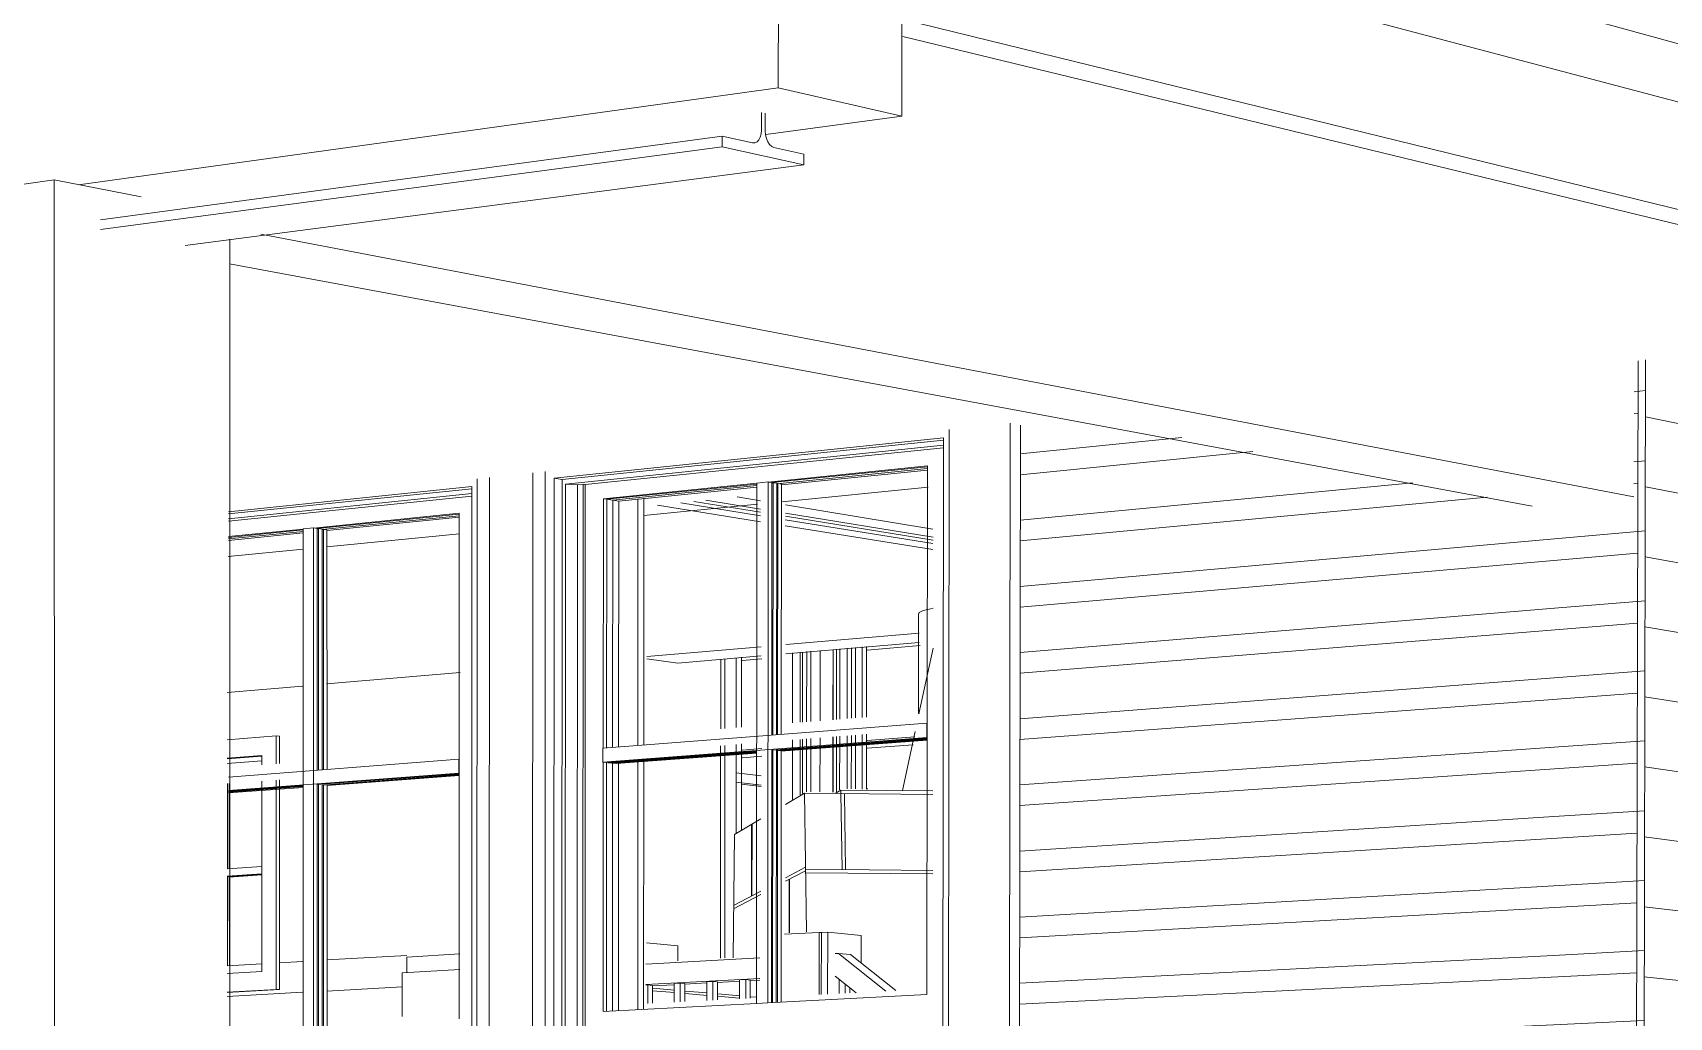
# Model space of a CAD drawing. Header units: inches. Extents: x 205 to 211, y -138 to -29.
# Drawn here: x 210.3542 to 210.5904, y -30.8923 to -30.7502 of the extents above; entities that cross this region are included whole.
import ezdxf

# ---------------------------------------------------------------- set-up
doc = ezdxf.new("R2010")
doc.units = ezdxf.units.IN
doc.header["$MEASUREMENT"] = 0
for name, color, linetype, lineweight in [('A-CLNG', 13, 'Continuous', 13), ('A-FLOR-HRAL', 11, 'Continuous', 9), ('A-GLAZ', 151, 'Continuous', 13), ('A-PART', 2, 'Continuous', 9), ('A-ROOF', 132, 'Continuous', 13), ('A-WALL', 113, 'Continuous', 13), ('A-WALL-PATT', 111, 'Continuous', 13), ('L-SITE-WALL', 31, 'Continuous', 13), ('M-HVAC-CDFF', 50, 'Continuous', 9), ('Q-CASE', 31, 'Continuous', 9), ('Q-SPCQ', 91, 'Continuous', 9), ('S-BEAM', 12, 'Continuous', 9)]:
    doc.layers.add(name, color=color, linetype=linetype, lineweight=lineweight)

# ---------------------------------------------------------------- blocks, each defined once
blk = doc.blocks.new('FP_134-Looking Southeast')
at = {"layer": 'A-WALL-PATT', "lineweight": 9}
for p, q in [((-513.47495, -30.68406), (-513.31845, -30.74027)), ((-513.47497, -30.6942), (-513.31849, -30.74841)), ((-513.47499, -30.70435), (-513.31355, -30.75821)), ((-513.47502, -30.71448), (-513.42619, -30.73015)), ((-513.47504, -30.72462), (-513.42622, -30.73966)), ((-513.47506, -30.73475), (-513.42625, -30.74917)), ((-513.47509, -30.74488), (-513.42628, -30.75868)), ((-513.34946, -30.75477), (-513.31606, -30.76548)), ((-513.34949, -30.7633), (-513.3161, -30.77359)), ((-513.34953, -30.77183), (-513.31613, -30.78169)), ((-513.34956, -30.78035), (-513.31617, -30.78979)), ((-513.34959, -30.78888), (-513.3162, -30.79789)), ((-513.43678, -30.79427), (-513.42639, -30.79668)), ((-513.46595, -30.79752), (-513.31634, -30.83027)), ((-513.47523, -30.80561), (-513.31638, -30.83836)), ((-513.47525, -30.81572), (-513.31641, -30.84644)), ((-513.34906, -30.81459), (-513.31631, -30.82217)), ((-513.47528, -30.82583), (-513.31645, -30.85453)), ((-513.4753, -30.83594), (-513.31648, -30.86262)), ((-513.47532, -30.84604), (-513.31652, -30.8707)), ((-513.47535, -30.85615), (-513.31655, -30.87878)), ((-513.47537, -30.86625), (-513.31659, -30.88686)), ((-513.4754, -30.87634), (-513.31663, -30.89494)), ((-513.47542, -30.88644), (-513.31666, -30.90302)), ((-513.47544, -30.89653), (-513.3167, -30.91109)), ((-513.47547, -30.90662), (-513.31673, -30.91917)), ((-513.47549, -30.9167), (-513.31677, -30.92724)), ((-513.47551, -30.92679), (-513.3168, -30.93531)), ((-513.47554, -30.93687), (-513.31684, -30.94338)), ((-513.47556, -30.94695), (-513.31687, -30.95145))]:
    blk.add_line(p, q, dxfattribs=at)
blk = doc.blocks.new('FP_135-Looking Southeast')
at = {"layer": 'A-WALL-PATT', "lineweight": 9}
for p, q in [((-513.48806, -30.68255), (-513.47494, -30.68026)), ((-513.48808, -30.69261), (-513.47496, -30.6904)), ((-513.4881, -30.70267), (-513.47498, -30.70054)), ((-513.48812, -30.71273), (-513.47501, -30.71068)), ((-513.48814, -30.72279), (-513.47503, -30.72082)), ((-513.48817, -30.73284), (-513.47506, -30.73095)), ((-513.48819, -30.74289), (-513.47508, -30.74108)), ((-513.47687, -30.80199), (-513.47522, -30.80182)), ((-513.47689, -30.81209), (-513.47524, -30.81193)), ((-513.48836, -30.82321), (-513.47527, -30.82204)), ((-513.48838, -30.83324), (-513.47529, -30.83215)), ((-513.48841, -30.84326), (-513.47532, -30.84226)), ((-513.48843, -30.85329), (-513.47534, -30.85236)), ((-513.48845, -30.86331), (-513.47536, -30.86246)), ((-513.48847, -30.87332), (-513.47539, -30.87256)), ((-513.48849, -30.88334), (-513.47541, -30.88265)), ((-513.48852, -30.89335), (-513.47543, -30.89275)), ((-513.48854, -30.90336), (-513.47546, -30.90284)), ((-513.48856, -30.91337), (-513.47548, -30.91292)), ((-513.48858, -30.92338), (-513.4755, -30.92301)), ((-513.4886, -30.93338), (-513.47553, -30.93309)), ((-513.48862, -30.94338), (-513.47555, -30.94317))]:
    blk.add_line(p, q, dxfattribs=at)
blk = doc.blocks.new('FP_156-Looking Southeast')
at = {"layer": 'A-WALL-PATT', "lineweight": 9}
for p, q in [((-513.58194, -30.71793), (-513.4881, -30.70267)), ((-513.5621, -30.7243), (-513.48812, -30.71273)), ((-513.54033, -30.73063), (-513.48814, -30.72279)), ((-513.51795, -30.73714), (-513.48817, -30.73284)), ((-513.49493, -30.74383), (-513.48819, -30.74289)), ((-513.56546, -30.81096), (-513.54216, -30.8086)), ((-513.56547, -30.82052), (-513.5088, -30.81513)), ((-513.56548, -30.83008), (-513.48836, -30.82321)), ((-513.56549, -30.83964), (-513.48838, -30.83324)), ((-513.56551, -30.84919), (-513.48841, -30.84326)), ((-513.56552, -30.85874), (-513.48843, -30.85329)), ((-513.56553, -30.86829), (-513.48845, -30.86331)), ((-513.56554, -30.87784), (-513.48847, -30.87332)), ((-513.56555, -30.88738), (-513.48849, -30.88334)), ((-513.56556, -30.89693), (-513.48852, -30.89335)), ((-513.56557, -30.90647), (-513.48854, -30.90336)), ((-513.56559, -30.916), (-513.48856, -30.91337)), ((-513.5656, -30.92554), (-513.48858, -30.92338)), ((-513.56561, -30.93507), (-513.4886, -30.93338)), ((-513.54678, -30.9443), (-513.48862, -30.94338)), ((-513.55026, -30.95398), (-513.48865, -30.95338)), ((-513.55319, -30.96361), (-513.48867, -30.96337))]:
    blk.add_line(p, q, dxfattribs=at)
blk = doc.blocks.new('FP_165-Looking Southeast')
at = {"layer": 'A-PART'}
for p, q in [((-513.57673, -30.72005), (-513.47609, -30.70389)), ((-513.55536, -30.72626), (-513.47612, -30.71402)), ((-513.5334, -30.73264), (-513.47614, -30.72415)), ((-513.51083, -30.73921), (-513.47616, -30.73428)), ((-513.48761, -30.74595), (-513.47619, -30.7444)), ((-513.47688, -30.80514), (-513.47633, -30.80509)), ((-513.56546, -30.81395), (-513.53188, -30.81061)), ((-513.4769, -30.81525), (-513.47635, -30.81519)), ((-513.56547, -30.82351), (-513.49809, -30.81722)), ((-513.56549, -30.83307), (-513.47637, -30.8253)), ((-513.5655, -30.84262), (-513.4764, -30.8354)), ((-513.56551, -30.85218), (-513.47642, -30.8455)), ((-513.56552, -30.86173), (-513.47645, -30.85559)), ((-513.56553, -30.87128), (-513.47647, -30.86568)), ((-513.56554, -30.88082), (-513.47649, -30.87577)), ((-513.56556, -30.89037), (-513.47652, -30.88586)), ((-513.56557, -30.89991), (-513.47654, -30.89595)), ((-513.56558, -30.90945), (-513.47656, -30.90603)), ((-513.56559, -30.91898), (-513.47659, -30.91611)), ((-513.5656, -30.92852), (-513.47661, -30.92619)), ((-513.54901, -30.93772), (-513.47663, -30.93626)), ((-513.54787, -30.94733), (-513.47666, -30.94633)), ((-513.55134, -30.957), (-513.48865, -30.9565)), ((-513.54744, -30.9666), (-513.48867, -30.96649))]:
    blk.add_line(p, q, dxfattribs=at)
blk = doc.blocks.new('FP_169-Looking Southeast')
at = {"layer": 'A-WALL-PATT', "lineweight": 9}
for p, q in [((-513.60426, -30.87478), (-513.60425, -30.86445)), ((-513.60419, -30.87474), (-513.60418, -30.86441)), ((-513.59647, -30.87062), (-513.59936, -30.87216)), ((-513.59646, -30.87112), (-513.59936, -30.87265)), ((-513.59884, -30.88009), (-513.59883, -30.87237)), ((-513.59876, -30.88009), (-513.59876, -30.87233)), ((-513.60291, -30.87406), (-513.60683, -30.87615)), ((-513.60291, -30.87454), (-513.60683, -30.87663))]:
    blk.add_line(p, q, dxfattribs=at)
blk = doc.blocks.new('FP_170-Looking Southeast')
at = {"layer": 'A-WALL-PATT', "lineweight": 9}
for p, q in [((-513.59118, -30.87096), (-513.59134, -30.85998)), ((-513.59069, -30.87097), (-513.59085, -30.85999)), ((-513.57807, -30.87107), (-513.59647, -30.87092)), ((-513.57807, -30.87157), (-513.59646, -30.87141)), ((-513.57933, -30.90178), (-513.58131, -30.90177)), ((-513.57933, -30.90228), (-513.58131, -30.90226)), ((-513.57576, -30.9018), (-513.57775, -30.90179)), ((-513.57576, -30.9023), (-513.57775, -30.90228))]:
    blk.add_line(p, q, dxfattribs=at)
blk = doc.blocks.new('FP_172-Looking Southeast')
at = {"layer": 'A-WALL-PATT', "lineweight": 9}
for p, q in [((-513.61852, -30.88844), (-513.61538, -30.88871)), ((-513.61384, -30.88884), (-513.61067, -30.88912)), ((-513.60913, -30.88925), (-513.60601, -30.88952)), ((-513.58755, -30.89383), (-513.58424, -30.89411)), ((-513.61643, -30.89423), (-513.61538, -30.89432)), ((-513.61384, -30.89444), (-513.61068, -30.89469)), ((-513.60913, -30.89482), (-513.60594, -30.89507)), ((-513.60439, -30.8952), (-513.60163, -30.89542)), ((-513.58267, -30.89424), (-513.58187, -30.89431)), ((-513.61852, -30.89688), (-513.61539, -30.89712)), ((-513.61384, -30.89724), (-513.61068, -30.89748)), ((-513.60913, -30.8976), (-513.60594, -30.89785)), ((-513.60439, -30.89797), (-513.60163, -30.89818)), ((-513.58755, -30.89655), (-513.58424, -30.89682)), ((-513.58267, -30.89695), (-513.58132, -30.89705)), ((-513.61852, -30.89969), (-513.61539, -30.89992)), ((-513.61384, -30.90003), (-513.61068, -30.90027)), ((-513.60913, -30.90039), (-513.60594, -30.90062)), ((-513.60439, -30.90074), (-513.60163, -30.90094)), ((-513.58755, -30.89927), (-513.58424, -30.89953)), ((-513.58267, -30.89965), (-513.58132, -30.89975)), ((-513.61853, -30.9025), (-513.61539, -30.90272)), ((-513.61384, -30.90283), (-513.61068, -30.90306)), ((-513.60913, -30.90317), (-513.60595, -30.9034)), ((-513.58756, -30.90199), (-513.58425, -30.90224)), ((-513.58267, -30.90235), (-513.58132, -30.90245)), ((-513.61853, -30.90531), (-513.61539, -30.90552)), ((-513.61385, -30.90563), (-513.61068, -30.90585)), ((-513.60439, -30.90351), (-513.60164, -30.9037)), ((-513.58756, -30.90471), (-513.58425, -30.90495)), ((-513.58268, -30.90506), (-513.58132, -30.90515)), ((-513.60914, -30.90595), (-513.60595, -30.90617)), ((-513.6044, -30.90628), (-513.60164, -30.90646)), ((-513.58756, -30.90743), (-513.58425, -30.90765)), ((-513.58268, -30.90776), (-513.58133, -30.90785)), ((-513.61853, -30.90812), (-513.61539, -30.90833)), ((-513.61385, -30.90843), (-513.61069, -30.90863)), ((-513.60914, -30.90873), (-513.60595, -30.90894)), ((-513.6044, -30.90904), (-513.60164, -30.90923)), ((-513.58756, -30.91015), (-513.58425, -30.91036)), ((-513.61853, -30.91093), (-513.61539, -30.91113)), ((-513.61385, -30.91122), (-513.61069, -30.91142)), ((-513.60914, -30.91152), (-513.60595, -30.91172)), ((-513.6044, -30.91181), (-513.60164, -30.91199)), ((-513.58268, -30.91047), (-513.58133, -30.91055)), ((-513.61853, -30.91374), (-513.61539, -30.91393)), ((-513.61385, -30.91402), (-513.61069, -30.91421)), ((-513.60914, -30.9143), (-513.60595, -30.91449)), ((-513.6044, -30.91458), (-513.60164, -30.91475)), ((-513.58757, -30.91286), (-513.58426, -30.91307)), ((-513.58268, -30.91317), (-513.58133, -30.91325)), ((-513.61853, -30.91655), (-513.6154, -30.91673)), ((-513.61385, -30.91682), (-513.61069, -30.91699)), ((-513.60914, -30.91708), (-513.60596, -30.91726)), ((-513.6044, -30.91735), (-513.60165, -30.91751)), ((-513.58757, -30.91558), (-513.58426, -30.91578)), ((-513.58269, -30.91587), (-513.58133, -30.91595)), ((-513.61853, -30.91936), (-513.6154, -30.91953)), ((-513.61385, -30.91961), (-513.61069, -30.91978)), ((-513.60915, -30.91986), (-513.60596, -30.92003)), ((-513.58757, -30.9183), (-513.58426, -30.91849)), ((-513.58269, -30.91857), (-513.58134, -30.91865)), ((-513.61854, -30.92217), (-513.6154, -30.92233)), ((-513.60441, -30.92012), (-513.60165, -30.92026)), ((-513.58757, -30.92102), (-513.58427, -30.92119)), ((-513.58269, -30.92128), (-513.58134, -30.92135)), ((-513.61386, -30.92241), (-513.61069, -30.92257)), ((-513.60915, -30.92265), (-513.60596, -30.92281)), ((-513.60441, -30.92289), (-513.60165, -30.92302)), ((-513.58758, -30.92373), (-513.58427, -30.9239)), ((-513.5827, -30.92398), (-513.58134, -30.92405)), ((-513.61854, -30.92498), (-513.6154, -30.92513)), ((-513.61386, -30.9252), (-513.6107, -30.92535)), ((-513.60915, -30.92543), (-513.60596, -30.92558)), ((-513.60441, -30.92565), (-513.60165, -30.92578)), ((-513.58758, -30.92645), (-513.58427, -30.92661)), ((-513.5827, -30.92668), (-513.58134, -30.92675)), ((-513.61854, -30.92779), (-513.6154, -30.92793)), ((-513.61386, -30.928), (-513.6107, -30.92814)), ((-513.60915, -30.92821), (-513.60596, -30.92835)), ((-513.60441, -30.92842), (-513.60165, -30.92854)), ((-513.58758, -30.92917), (-513.58427, -30.92931)), ((-513.61854, -30.9306), (-513.6154, -30.93073)), ((-513.61386, -30.9308), (-513.6107, -30.93093)), ((-513.60915, -30.93099), (-513.60597, -30.93112)), ((-513.60441, -30.93119), (-513.60166, -30.9313)), ((-513.5827, -30.92938), (-513.58135, -30.92944)), ((-513.60442, -30.93395), (-513.60166, -30.93406)), ((-513.58758, -30.93188), (-513.58428, -30.93202)), ((-513.5827, -30.93209), (-513.58135, -30.93214)), ((-513.60442, -30.93672), (-513.60166, -30.93682)), ((-513.5921, -30.93716), (-513.59158, -30.93718)), ((-513.59002, -30.93723), (-513.58916, -30.93726))]:
    blk.add_line(p, q, dxfattribs=at)
blk = doc.blocks.new('FP_173-Looking Southeast')
at = {"layer": 'M-HVAC-CDFF'}
for p, q in [((-513.58015, -30.84849), (-513.58013, -30.83397)), ((-513.58003, -30.84833), (-513.58011, -30.84837))]:
    blk.add_line(p, q, dxfattribs=at)

msp = doc.modelspace()

# ---------------------------------------------------------------- linework, layer by layer
at = {"layer": 'A-CLNG'}
for p, q in [((210.44772, -30.81801), (210.45922, -30.81987)), ((210.45922, -30.82076), (210.44434, -30.81836)), ((210.46278, -30.82045), (210.4841, -30.82391)), ((210.4841, -30.82477), (210.46278, -30.82133)), ((210.46287, -30.83849), (210.48211, -30.83684)), ((210.44278, -30.84021), (210.4593, -30.83879)), ((210.39659, -30.84416), (210.41587, -30.84251)), ((210.38223, -30.84539), (210.39311, -30.84446))]:
    msp.add_line(p, q, dxfattribs=at)
at = {"layer": 'A-FLOR-HRAL'}
for p, q in [((210.45913, -30.8837), (210.44266, -30.88462)), ((210.47045, -30.88306), (210.46999, -30.88309)), ((210.47728, -30.8885), (210.47045, -30.88306)), ((210.4722, -30.88323), (210.47045, -30.88306)), ((210.4722, -30.88323), (210.47873, -30.88842)), ((210.44266, -30.88756), (210.45913, -30.88666)), ((210.46999, -30.88633), (210.47299, -30.88873)), ((210.47054, -30.88885), (210.47054, -30.88676)), ((210.44296, -30.88762), (210.44266, -30.88763)), ((210.44296, -30.88762), (210.44295, -30.8903)), ((210.44362, -30.88768), (210.44296, -30.88762)), ((210.44362, -30.88775), (210.44675, -30.88758)), ((210.44362, -30.89026), (210.44362, -30.88768)), ((210.44763, -30.88736), (210.44675, -30.88741)), ((210.44675, -30.8901), (210.44675, -30.88741)), ((210.44829, -30.88742), (210.44763, -30.88736)), ((210.44763, -30.88736), (210.44763, -30.89005)), ((210.44829, -30.8875), (210.45145, -30.88733)), ((210.44829, -30.89002), (210.44829, -30.88742)), ((210.45233, -30.88711), (210.45145, -30.88716)), ((210.45145, -30.88985), (210.45145, -30.88716)), ((210.453, -30.88717), (210.45233, -30.88711)), ((210.45233, -30.88711), (210.45233, -30.88981)), ((210.45299, -30.88977), (210.453, -30.88717)), ((210.453, -30.88725), (210.45618, -30.88707)), ((210.45707, -30.88685), (210.45618, -30.8869)), ((210.45618, -30.88961), (210.45618, -30.8869)), ((210.45773, -30.88691), (210.45707, -30.88685)), ((210.45707, -30.88685), (210.45707, -30.88956)), ((210.45773, -30.88952), (210.45773, -30.88691)), ((210.45773, -30.88699), (210.45913, -30.88691)), ((210.47144, -30.88748), (210.47144, -30.88881)), ((210.4721, -30.88877), (210.4721, -30.88801))]:
    msp.add_line(p, q, dxfattribs=at)
at = {"layer": 'A-GLAZ', "lineweight": 9}
for p, q in [((210.49526, -30.80651), (210.4951, -30.93824)), ((210.48645, -30.80743), (210.4863, -30.94296)), ((210.42809, -30.97305), (210.42814, -30.81351)), ((210.4833, -30.81282), (210.46085, -30.81509)), ((210.46085, -30.81509), (210.4833, -30.81282)), ((210.46154, -30.81525), (210.4833, -30.81305)), ((210.4833, -30.81329), (210.46223, -30.81541)), ((210.41829, -30.81454), (210.41826, -30.97303)), ((210.42004, -30.97303), (210.42007, -30.81435)), ((210.42634, -30.81368), (210.42629, -30.97305)), ((210.45869, -30.8153), (210.43701, -30.81749)), ((210.43701, -30.81749), (210.45869, -30.8153)), ((210.43788, -30.81763), (210.45869, -30.81553)), ((210.4587, -30.81576), (210.43875, -30.81777)), ((210.43701, -30.81749), (210.43699, -30.85339)), ((210.43699, -30.85339), (210.43701, -30.81749)), ((210.43788, -30.81763), (210.43701, -30.81749)), ((210.43701, -30.81749), (210.43875, -30.81777)), ((210.43786, -30.85332), (210.43788, -30.81763)), ((210.43875, -30.81777), (210.43873, -30.85325)), ((210.44151, -30.81745), (210.4415, -30.853)), ((210.4415, -30.853), (210.44151, -30.81745)), ((210.44237, -30.81735), (210.44235, -30.85293)), ((210.41573, -30.81964), (210.39523, -30.82171)), ((210.39523, -30.82171), (210.41573, -30.81964)), ((210.39594, -30.82186), (210.41573, -30.81987)), ((210.41573, -30.82009), (210.39664, -30.82201)), ((210.3932, -30.82192), (210.38242, -30.82301)), ((210.38242, -30.82301), (210.3932, -30.82192)), ((210.38242, -30.82323), (210.3932, -30.82214)), ((210.3932, -30.82236), (210.38242, -30.82345)), ((210.46527, -30.83955), (210.46526, -30.84968)), ((210.46526, -30.84968), (210.46527, -30.83955)), ((210.46586, -30.84963), (210.46587, -30.8395)), ((210.46647, -30.83945), (210.46646, -30.84958)), ((210.4678, -30.84947), (210.46781, -30.83933)), ((210.47064, -30.84925), (210.47065, -30.83909)), ((210.47172, -30.84917), (210.47173, -30.839)), ((210.47233, -30.83895), (210.47232, -30.84912)), ((210.47294, -30.83889), (210.47293, -30.84907)), ((210.47389, -30.84899), (210.4739, -30.83881)), ((210.4745, -30.84894), (210.47451, -30.83875)), ((210.45346, -30.85065), (210.45346, -30.8406)), ((210.45407, -30.84055), (210.45406, -30.8506)), ((210.4557, -30.85047), (210.4557, -30.84041)), ((210.46382, -30.84979), (210.46383, -30.83967)), ((210.38929, -30.85164), (210.38223, -30.85221)), ((210.3893, -30.85569), (210.38929, -30.85164)), ((210.38977, -30.85169), (210.38929, -30.85164)), ((210.38977, -30.85169), (210.38977, -30.85565)), ((210.45343, -30.88375), (210.45345, -30.85309)), ((210.45406, -30.85304), (210.45404, -30.88372)), ((210.45569, -30.86572), (210.45569, -30.85291)), ((210.46382, -30.86083), (210.46382, -30.85225)), ((210.46526, -30.85214), (210.46525, -30.85997)), ((210.46525, -30.85997), (210.46526, -30.85214)), ((210.46585, -30.85974), (210.46586, -30.85209)), ((210.46646, -30.85205), (210.46645, -30.85975)), ((210.46779, -30.85976), (210.4678, -30.85194)), ((210.47063, -30.85946), (210.47064, -30.85172)), ((210.47171, -30.85931), (210.47172, -30.85164)), ((210.47232, -30.8516), (210.47231, -30.85931)), ((210.47293, -30.85155), (210.47292, -30.85932)), ((210.47388, -30.85933), (210.47389, -30.85147)), ((210.47449, -30.85933), (210.4745, -30.85142)), ((210.38223, -30.85487), (210.38725, -30.85447)), ((210.38223, -30.85496), (210.38725, -30.85457)), ((210.38725, -30.85457), (210.38223, -30.85496)), ((210.38223, -30.85564), (210.38725, -30.85525)), ((210.38725, -30.85447), (210.38725, -30.85585)), ((210.43699, -30.8555), (210.43697, -30.89141)), ((210.43697, -30.89141), (210.43699, -30.8555)), ((210.43784, -30.89136), (210.43786, -30.85561)), ((210.43873, -30.85564), (210.43871, -30.89132)), ((210.44149, -30.8554), (210.44148, -30.89114)), ((210.44148, -30.89114), (210.44149, -30.8554)), ((210.44235, -30.85533), (210.44233, -30.8911)), ((210.38725, -30.85819), (210.38725, -30.88569)), ((210.3893, -30.88825), (210.3893, -30.85803)), ((210.38977, -30.858), (210.38978, -30.88829)), ((210.38725, -30.88569), (210.38224, -30.88598)), ((210.38224, -30.88864), (210.3893, -30.88825)), ((210.38978, -30.88829), (210.38224, -30.88871)), ((210.38978, -30.88829), (210.3893, -30.88825))]:
    msp.add_line(p, q, dxfattribs=at)
at = {"layer": 'A-GLAZ'}
for p, q in [((210.42942, -30.81445), (210.48561, -30.80863)), ((210.48547, -30.94531), (210.48561, -30.80863)), ((210.48562, -30.80895), (210.43056, -30.81464)), ((210.43106, -30.8153), (210.48561, -30.80969)), ((210.48562, -30.81009), (210.43392, -30.81539)), ((210.46033, -30.81501), (210.4833, -30.81269)), ((210.4833, -30.81282), (210.46085, -30.81509)), ((210.4833, -30.81269), (210.48322, -30.88901)), ((210.38242, -30.81932), (210.41756, -30.81568)), ((210.41756, -30.81598), (210.38242, -30.81961)), ((210.41752, -30.97303), (210.41756, -30.81568)), ((210.42936, -30.97306), (210.42942, -30.81445)), ((210.43056, -30.81464), (210.42942, -30.81445)), ((210.43056, -30.81464), (210.4305, -30.97306)), ((210.431, -30.97306), (210.43106, -30.8153)), ((210.43277, -30.81543), (210.43106, -30.8153)), ((210.43271, -30.97306), (210.43277, -30.81543)), ((210.43362, -30.81534), (210.43277, -30.81543)), ((210.43355, -30.97307), (210.43362, -30.81534)), ((210.43392, -30.81539), (210.43362, -30.81534)), ((210.43392, -30.81539), (210.43386, -30.97307)), ((210.43653, -30.81742), (210.45869, -30.81518)), ((210.45869, -30.8153), (210.43701, -30.81749)), ((210.45869, -30.81516), (210.45864, -30.89028)), ((210.46033, -30.815), (210.45869, -30.81516)), ((210.46027, -30.8902), (210.46033, -30.815)), ((210.46037, -30.81501), (210.46085, -30.81509)), ((210.46085, -30.81509), (210.46082, -30.85156)), ((210.46102, -30.81511), (210.46085, -30.81513)), ((210.46099, -30.85154), (210.46102, -30.81511)), ((210.46102, -30.81511), (210.46154, -30.8152)), ((210.46154, -30.8152), (210.46151, -30.8515)), ((210.46171, -30.81523), (210.46154, -30.81525)), ((210.46168, -30.85148), (210.46171, -30.81523)), ((210.46171, -30.81523), (210.46223, -30.81532)), ((210.46223, -30.81532), (210.4622, -30.85144)), ((210.38242, -30.82031), (210.41756, -30.81669)), ((210.41756, -30.81707), (210.38242, -30.82068)), ((210.43651, -30.85343), (210.43653, -30.81742)), ((210.43701, -30.81749), (210.43653, -30.81742)), ((210.43701, -30.81749), (210.43699, -30.85339)), ((210.3947, -30.82165), (210.41573, -30.81952)), ((210.41573, -30.81964), (210.39523, -30.82171)), ((210.41573, -30.81952), (210.41571, -30.89252)), ((210.38242, -30.82289), (210.3932, -30.8218)), ((210.3932, -30.82192), (210.38242, -30.82301)), ((210.3947, -30.82163), (210.3932, -30.82179)), ((210.3932, -30.82179), (210.39321, -30.89368)), ((210.39471, -30.8936), (210.3947, -30.82163)), ((210.39474, -30.82164), (210.39523, -30.82171)), ((210.39523, -30.82171), (210.39523, -30.85662)), ((210.39541, -30.82174), (210.39523, -30.82176)), ((210.39541, -30.8566), (210.39541, -30.82174)), ((210.39541, -30.82174), (210.39594, -30.82182)), ((210.39594, -30.82182), (210.39594, -30.85656)), ((210.39612, -30.82185), (210.39594, -30.82186)), ((210.39612, -30.85654), (210.39612, -30.82185)), ((210.39612, -30.82185), (210.39664, -30.82193)), ((210.39664, -30.82193), (210.39665, -30.8565)), ((210.46493, -30.8497), (210.46494, -30.83958)), ((210.46527, -30.83955), (210.46526, -30.84968)), ((210.46966, -30.84933), (210.46967, -30.83917)), ((210.4697, -30.84932), (210.46971, -30.83917)), ((210.47019, -30.83913), (210.47018, -30.84929)), ((210.45647, -30.85038), (210.45648, -30.84031)), ((210.48321, -30.84983), (210.43647, -30.85344)), ((210.48321, -30.8519), (210.48321, -30.84983)), ((210.43647, -30.85544), (210.48321, -30.8519)), ((210.43647, -30.85344), (210.43647, -30.85544)), ((210.45646, -30.86524), (210.45647, -30.85283)), ((210.46082, -30.8537), (210.46079, -30.89018)), ((210.48326, -30.852), (210.46082, -30.8537)), ((210.46082, -30.85373), (210.48326, -30.85204)), ((210.46096, -30.89017), (210.46099, -30.85372)), ((210.48326, -30.85214), (210.46151, -30.85379)), ((210.46151, -30.85382), (210.48326, -30.85218)), ((210.48326, -30.85228), (210.4622, -30.85387)), ((210.46492, -30.86017), (210.46493, -30.85216)), ((210.46526, -30.85214), (210.46525, -30.85997)), ((210.46965, -30.85978), (210.46966, -30.8518)), ((210.46969, -30.85978), (210.4697, -30.8518)), ((210.47018, -30.85176), (210.47018, -30.85973)), ((210.41568, -30.85504), (210.38243, -30.85761)), ((210.41568, -30.85702), (210.41568, -30.85504)), ((210.43649, -30.89144), (210.43651, -30.85544)), ((210.43699, -30.8555), (210.43651, -30.85545)), ((210.43699, -30.8555), (210.43697, -30.89141)), ((210.45867, -30.85386), (210.43699, -30.8555)), ((210.43716, -30.85553), (210.45867, -30.8539)), ((210.43769, -30.85559), (210.43716, -30.85553)), ((210.45867, -30.854), (210.43769, -30.85559)), ((210.43786, -30.85561), (210.45867, -30.85404)), ((210.43838, -30.85567), (210.43786, -30.85561)), ((210.45867, -30.85414), (210.43838, -30.85567)), ((210.46151, -30.85379), (210.46148, -30.89014)), ((210.46165, -30.89013), (210.46168, -30.85381)), ((210.4622, -30.85387), (210.46217, -30.8901)), ((210.38243, -30.85954), (210.41568, -30.85702)), ((210.41572, -30.85712), (210.39523, -30.85867)), ((210.39523, -30.8587), (210.41572, -30.85715)), ((210.41572, -30.85725), (210.39594, -30.85875)), ((210.39594, -30.85878), (210.41572, -30.85728)), ((210.41572, -30.85739), (210.39665, -30.85883)), ((210.45932, -30.85744), (210.4557, -30.857)), ((210.4557, -30.85835), (210.45932, -30.85878)), ((210.38226, -30.87087), (210.38226, -30.85855)), ((210.3932, -30.85882), (210.38243, -30.85964)), ((210.38243, -30.85967), (210.3932, -30.85886)), ((210.3932, -30.85895), (210.38243, -30.85977)), ((210.38243, -30.8598), (210.3932, -30.85899)), ((210.3932, -30.85909), (210.38243, -30.8599)), ((210.38254, -30.85853), (210.38254, -30.87085)), ((210.39523, -30.85867), (210.39524, -30.89358)), ((210.39541, -30.89357), (210.39541, -30.85869)), ((210.39594, -30.85875), (210.39594, -30.89354)), ((210.39612, -30.89353), (210.39612, -30.85877)), ((210.39665, -30.85883), (210.39665, -30.8935)), ((210.45932, -30.85897), (210.45646, -30.85862)), ((210.47472, -30.85931), (210.4745, -30.85928)), ((210.38725, -30.87053), (210.38223, -30.87087)), ((210.38223, -30.8719), (210.38725, -30.87156)), ((210.38725, -30.87161), (210.38223, -30.87194)), ((210.38223, -30.87196), (210.38725, -30.87162)), ((210.38725, -30.87167), (210.38223, -30.87201)), ((210.38223, -30.87202), (210.38725, -30.87168)), ((210.38226, -30.88484), (210.38226, -30.87202)), ((210.38725, -30.87173), (210.38254, -30.87205)), ((210.38254, -30.872), (210.38255, -30.88482)), ((210.48322, -30.88901), (210.46027, -30.8902)), ((210.45864, -30.89029), (210.43649, -30.89144)), ((210.45864, -30.89028), (210.46027, -30.8902))]:
    msp.add_line(p, q, dxfattribs=at)
at = {"layer": 'A-PART'}
for p, q in [((210.58549, -30.952), (210.58585, -30.79751)), ((210.49655, -30.93767), (210.49671, -30.80678))]:
    msp.add_line(p, q, dxfattribs=at)
at = {"layer": 'A-ROOF'}
for p, q in [((210.65014, -30.76787), (210.4798, -30.72094)), ((210.47977, -30.75071), (210.65006, -30.79201)), ((210.48338, -30.81576), (210.46228, -30.81785)), ((210.45875, -30.8182), (210.44239, -30.81983)), ((210.41574, -30.82247), (210.39664, -30.82436)), ((210.39319, -30.8247), (210.3824, -30.82577))]:
    msp.add_line(p, q, dxfattribs=at)
at = {"layer": 'A-WALL'}
for p, q in [((210.58695, -30.79739), (210.58659, -30.95199)), ((210.49671, -30.80678), (210.49655, -30.93767)), ((210.48212, -30.83819), (210.46288, -30.83982)), ((210.44279, -30.84052), (210.44729, -30.84114)), ((210.45931, -30.84012), (210.44729, -30.84114)), ((210.46281, -30.86155), (210.46554, -30.85993)), ((210.46583, -30.87996), (210.46554, -30.85993)), ((210.46554, -30.85993), (210.4841, -30.8601)), ((210.45546, -30.86591), (210.45926, -30.86365)), ((210.45525, -30.8837), (210.45546, -30.86591)), ((210.44726, -30.88196), (210.44726, -30.88411)), ((210.41583, -30.88538), (210.40747, -30.88586)), ((210.40747, -30.88586), (210.40747, -30.89216)), ((210.38224, -30.88928), (210.39312, -30.88868)), ((210.3966, -30.88849), (210.40748, -30.88789)), ((210.44678, -30.88836), (210.44364, -30.88809)), ((210.45149, -30.88877), (210.44833, -30.88849)), ((210.45623, -30.88918), (210.45304, -30.8889)), ((210.4586, -30.88939), (210.45778, -30.88931))]:
    msp.add_line(p, q, dxfattribs=at)
at = {"layer": 'L-SITE-WALL'}
for p, q in [((210.44276, -30.88153), (210.44726, -30.88196)), ((210.39312, -30.88421), (210.38977, -30.88441)), ((210.40816, -30.88334), (210.3966, -30.88401)), ((210.38725, -30.88456), (210.38224, -30.88485))]:
    msp.add_line(p, q, dxfattribs=at)
at = {"layer": 'M-HVAC-CDFF'}
msp.add_polyline3d([(210.48208, -30.83406, 0), (210.48209, -30.83384, 0), (210.48266, -30.83356, 0), (210.48379, -30.8333, 0), (210.48412, -30.83324, 0)], dxfattribs=at)
at = {"layer": 'Q-CASE'}
for p, q in [((210.4618, -30.71604), (210.46177, -30.75813)), ((210.47958, -30.76222), (210.47962, -30.72095)), ((210.46177, -30.75813), (210.36076, -30.77209)), ((210.46177, -30.75813), (210.47958, -30.76222)), ((210.45997, -30.76485), (210.47958, -30.76222)), ((210.32832, -30.77543), (210.35725, -30.77141)), ((210.35725, -30.77141), (210.36981, -30.77384)), ((210.35725, -30.77141), (210.35735, -30.95715)), ((210.38261, -30.77995), (210.38265, -30.95741)), ((210.58526, -30.81714), (210.38707, -30.77924)), ((210.38258, -30.78351), (210.57057, -30.81849)), ((210.48226, -30.83862), (210.47459, -30.83927)), ((210.45941, -30.84055), (210.45655, -30.84079)), ((210.4594, -30.85349), (210.45654, -30.85371)), ((210.48149, -30.85181), (210.47458, -30.85234)), ((210.47459, -30.85345), (210.48126, -30.85295)), ((210.45655, -30.85481), (210.45941, -30.85459)), ((210.46998, -30.85997), (210.47081, -30.85949)), ((210.47081, -30.85949), (210.4841, -30.85961)), ((210.47081, -30.85949), (210.47081, -30.85998)), ((210.46269, -30.8803), (210.46766, -30.88002)), ((210.46766, -30.88002), (210.46765, -30.88901)), ((210.46766, -30.88002), (210.46799, -30.88005)), ((210.46798, -30.88899), (210.46799, -30.88005)), ((210.46799, -30.88005), (210.4689, -30.87999)), ((210.46889, -30.88894), (210.4689, -30.87999)), ((210.4689, -30.87999), (210.47371, -30.88047)), ((210.47371, -30.88442), (210.47371, -30.88047)), ((210.40814, -30.88358), (210.41583, -30.88314)), ((210.40814, -30.88358), (210.40814, -30.88582)), ((210.44678, -30.88836), (210.44364, -30.88809)), ((210.45149, -30.88877), (210.44833, -30.88849)), ((210.45623, -30.88918), (210.45304, -30.8889)), ((210.4586, -30.88939), (210.45778, -30.88931))]:
    msp.add_line(p, q, dxfattribs=at)
at = {"layer": 'Q-SPCQ'}
for p, q in [((210.48208, -30.84849), (210.48412, -30.83898)), ((210.47972, -30.85952), (210.48154, -30.85102))]:
    msp.add_line(p, q, dxfattribs=at)
at = {"layer": 'S-BEAM'}
for p, q in [((210.47979, -30.73053), (210.64562, -30.77446)), ((210.64557, -30.7889), (210.47978, -30.74824)), ((210.45935, -30.76165), (210.45935, -30.7642)), ((210.45988, -30.76431), (210.45988, -30.76177)), ((210.36396, -30.77715), (210.45367, -30.76509)), ((210.45367, -30.76509), (210.45367, -30.76662)), ((210.45807, -30.76606), (210.45367, -30.76509)), ((210.45367, -30.76662), (210.36396, -30.77858)), ((210.45367, -30.76662), (210.46548, -30.7692)), ((210.46548, -30.76769), (210.46115, -30.76674)), ((210.46548, -30.7692), (210.46548, -30.76769)), ((210.46548, -30.7692), (210.37615, -30.78087)), ((210.45922, -30.81937), (210.44957, -30.8178)), ((210.45131, -30.81762), (210.45922, -30.81891)), ((210.45922, -30.81771), (210.45586, -30.81716)), ((210.4841, -30.82181), (210.46279, -30.8183)), ((210.46279, -30.81949), (210.48411, -30.82297)), ((210.48411, -30.82342), (210.46279, -30.81995))]:
    msp.add_line(p, q, dxfattribs=at)
for points in [[(210.45935, -30.7642, 0), (210.45931, -30.76474, 0), (210.45918, -30.76523, 0), (210.45897, -30.76563, 0), (210.45871, -30.76591, 0), (210.4584, -30.76606, 0), (210.45807, -30.76606, 0)], [(210.46115, -30.76674, 0), (210.46082, -30.76659, 0), (210.46052, -30.76631, 0), (210.46025, -30.76591, 0), (210.46005, -30.76542, 0), (210.45992, -30.76488, 0), (210.45988, -30.76431, 0)]]:
    msp.add_polyline3d(points, dxfattribs=at)

# ---------------------------------------------------------------- block references
at = {"layer": 'A-PART'}
msp.add_blockref('FP_165-Looking Southeast', (724.06216, 0), dxfattribs=at)
at = {"layer": 'A-WALL', "lineweight": 9}
for name in ['FP_135-Looking Southeast', 'FP_134-Looking Southeast', 'FP_156-Looking Southeast', 'FP_170-Looking Southeast', 'FP_169-Looking Southeast', 'FP_172-Looking Southeast']:
    msp.add_blockref(name, (724.06216, 0), dxfattribs=at)
at = {"layer": 'M-HVAC-CDFF'}
msp.add_blockref('FP_173-Looking Southeast', (724.06216, 0), dxfattribs=at)

doc.saveas('drawing.dxf')
